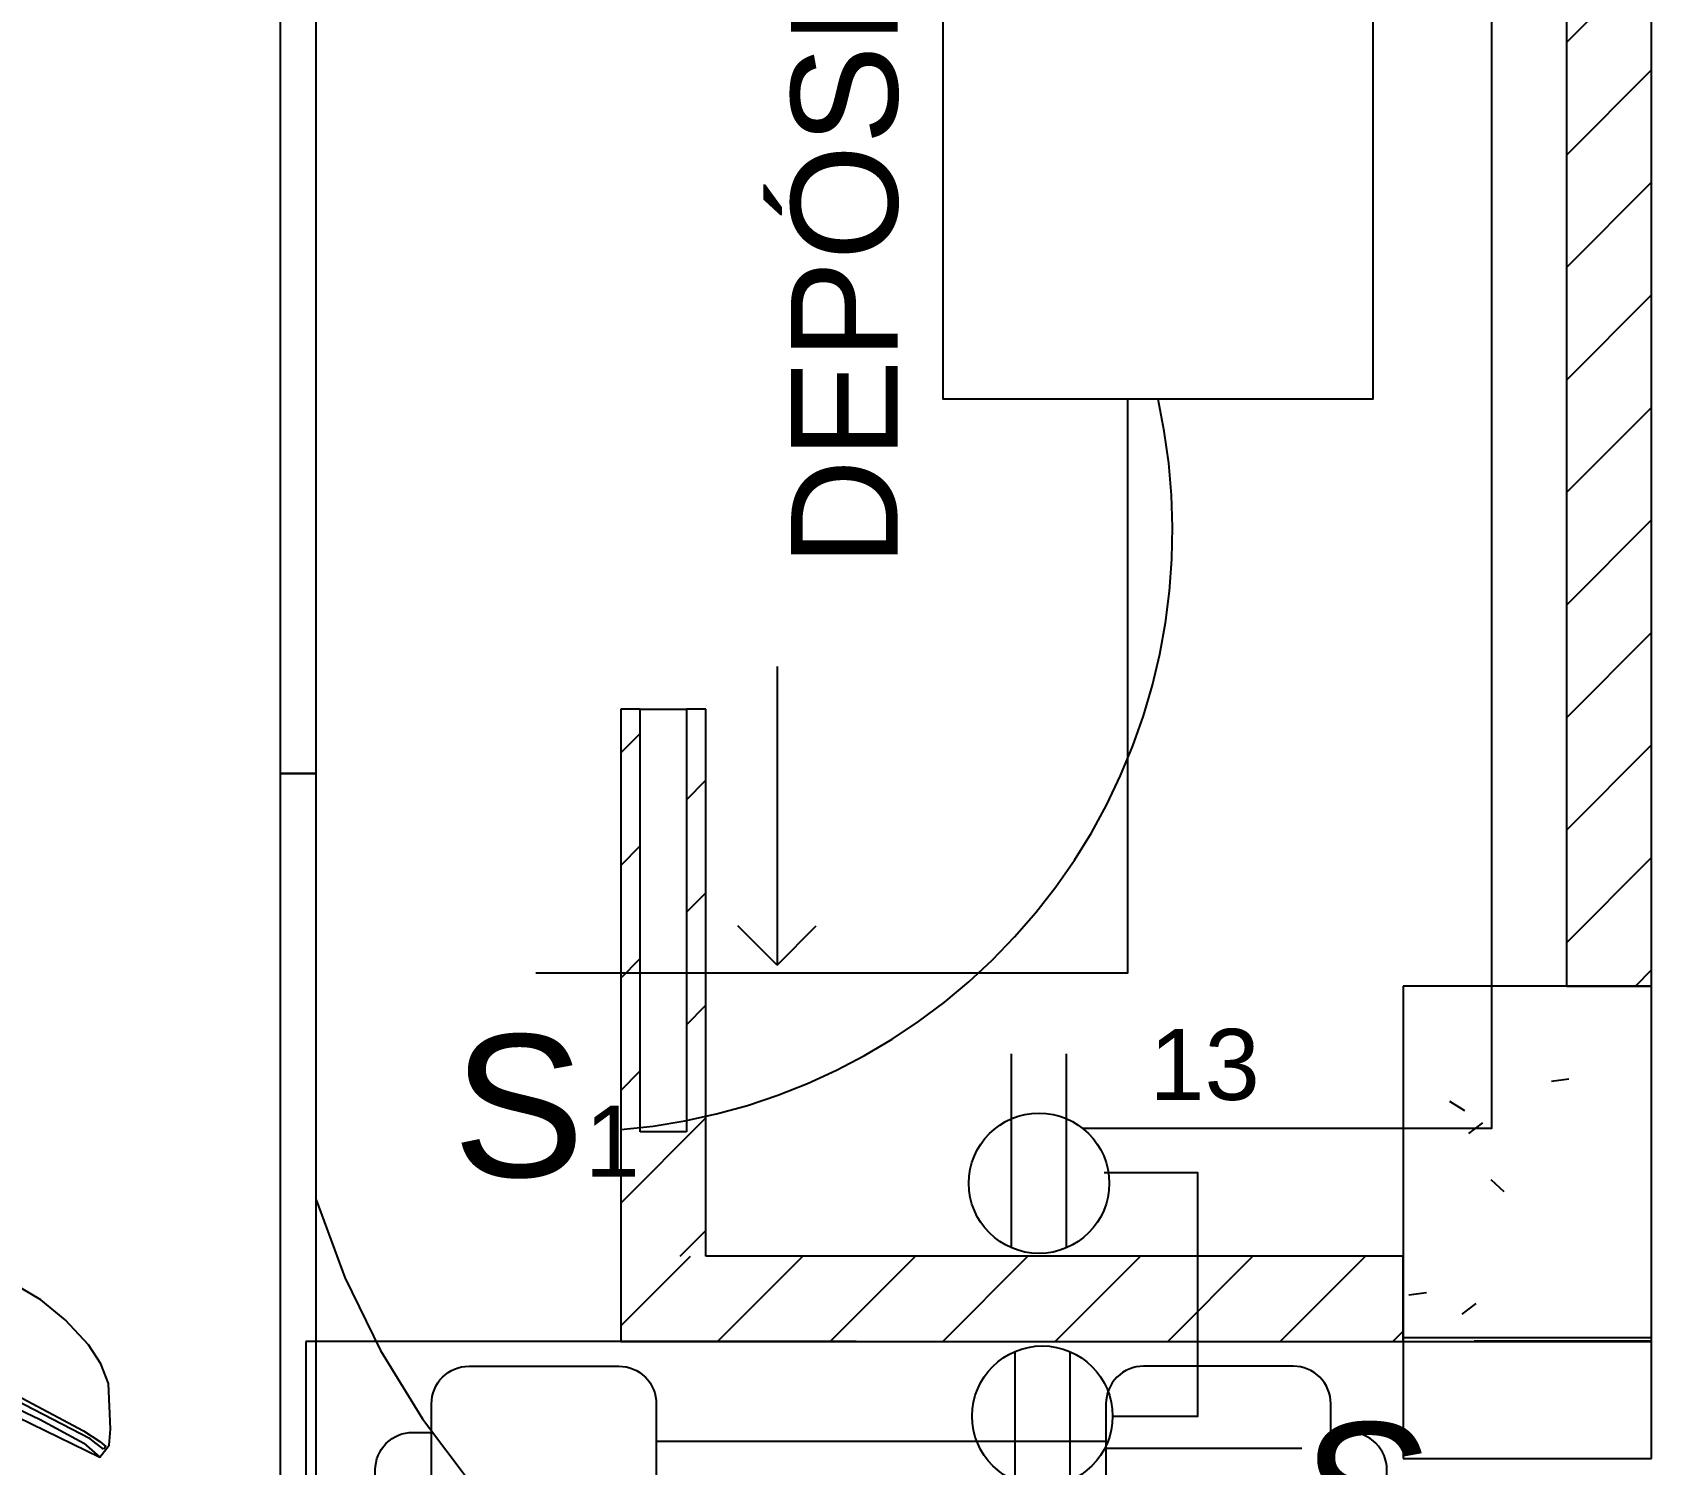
# Model space of a CAD drawing. Header units: inches. Extents: x 131 to 82119, y 71 to 16923.
# Drawn here: x 389.697 to 391.977, y 150.889 to 152.906 of the extents above; entities that cross this region are included whole.
import ezdxf
from ezdxf.enums import TextEntityAlignment as Align

# ---------------------------------------------------------------- set-up
doc = ezdxf.new("R2010")
doc.units = ezdxf.units.IN
doc.header["$MEASUREMENT"] = 0
doc.linetypes.add('HIDDEN', pattern=[9.525, 6.35, -3.175])
for name, color, linetype in [('A-MUEB', 3, 'Continuous'), ('Arquitectonico', 253, 'Continuous'), ('INTERRUPTORES', 6, 'Continuous'), ('LAMPARAS', 20, 'Continuous'), ('Retorno', 5, 'HIDDEN')]:
    doc.layers.add(name, color=color, linetype=linetype)
doc.layers.add('DUCTO-PARED O TECHO', color=7, linetype='Continuous', lineweight=25)
doc.layers.add('SIMBOLOGIA', color=150, linetype='Continuous', lineweight=25)
doc.styles.add('Arial_1', font='arial.ttf', dxfattribs={"height": 0.15})
doc.styles.get("Standard").update_dxf_attribs({"font": 'arial.ttf'})
pattern_1 = [(45, (398.66059, 171.25755), (-0.07919596, 0.07919596), [])]

# ---------------------------------------------------------------- blocks, each defined once
blk = doc.blocks.new('carro de golf')
at = {"layer": 'A-MUEB'}
blk.add_line((3323.4957, 1487.7769), (3324.1287, 1487.7769), dxfattribs=at)
for points in [[(3323.1792, 1487.3022), (3323.1792, 1487.8296, -0.414214), (3323.232, 1487.8824), (3323.443, 1487.8824, -0.414214), (3323.4957, 1487.8296), (3323.4957, 1487.493)], [(3324.4451, 1487.3022), (3324.4451, 1487.8296, 0.414214), (3324.3924, 1487.8824), (3324.1814, 1487.8824, 0.414214), (3324.1287, 1487.8296), (3324.1287, 1487.493)], [(3323.1792, 1487.1634, -0.57735), (3323.1001, 1487.2091), (3323.1001, 1487.7366, -0.414214), (3323.1529, 1487.7893), (3323.1792, 1487.7893)], [(3324.4451, 1487.1634, 0.57735), (3324.5242, 1487.2091), (3324.5242, 1487.7366, 0.414214), (3324.4715, 1487.7893), (3324.4451, 1487.7893)]]:
    blk.add_lwpolyline(points, format="xyb", dxfattribs=at)
blk = doc.blocks.new('Top')
at = {"layer": 'A-MUEB'}
for p, q in [((3660.8, 13623), (3572.4, 13794)), ((3580.2, 13804.6), (3633.7, 13692.9)), ((3596.4, 13732.2), (3649.4, 13632.4)), ((3633.7, 13692.9), (3666.7, 13632)), ((3649.4, 13632.4), (3664.4, 13609.2)), ((3675, 13604.5), (3660.8, 13623)), ((3666.7, 13632), (3686.4, 13609.6)), ((3664.4, 13609.2), (3671.5, 13600.9)), ((3671.5, 13600.9), (3675, 13604.5))]:
    blk.add_line(p, q, dxfattribs=at)
blk.add_lwpolyline([(3621.1, 13743.2), (3686.4, 13609.6), (3669.5, 13596.6), (3647.1, 13594.6), (3583, 13597.4), (3555.5, 13608), (3529.1, 13625.3), (3494.2, 13657.9), (3466.2, 13692.1), (3434.8, 13744.8)], dxfattribs=at)
blk = doc.blocks.new('TOMA')
at = {"layer": 'SIMBOLOGIA'}
for p, q in [((-0.0301, 0.2165), (-0.0301, 0.0062)), ((0.0294, 0.2165), (0.0294, 0.1463)), ((0.0294, 0.1463), (0.0294, 0.0059))]:
    blk.add_line(p, q, dxfattribs=at)
blk.add_circle((0, 0.0761), 0.0761, dxfattribs=at)

msp = doc.modelspace()

# ---------------------------------------------------------------- hatches: boundary and pattern name
at = {"layer": 'Arquitectonico'}
h = msp.add_hatch(dxfattribs=at)
h.set_pattern_fill('FP_37', color=256, angle=360, style=0, pattern_type=2)
h.set_pattern_definition([(45, (398.32942, 171.25755), (-0.07919596, 0.07919596), [])])
h.paths.add_polyline_path([(390.5257, 151.1829), (390.6457, 151.1829), (390.6457, 151.9527), (390.6182, 151.9527), (390.6182, 151.3577), (390.5532, 151.3577), (390.5532, 151.9527), (390.5257, 151.9527)])
h.paths.add_polyline_path([(390.5532, 153.3227), (390.5532, 153.9177), (390.6182, 153.9177), (390.6182, 153.3227), (390.6457, 153.3227), (390.6457, 154.2227), (390.5257, 154.2227), (390.5257, 153.3227)])
h = msp.add_hatch(dxfattribs=at)
h.set_pattern_fill('FP_37', color=256, angle=360, style=0, pattern_type=2)
h.set_pattern_definition(pattern_1)
h.paths.add_polyline_path([(391.9769, 151.5629), (391.9769, 153.8913), (391.8569, 153.8913), (391.8569, 151.5629)], flags=0)
h = msp.add_hatch(dxfattribs=at)
h.set_pattern_fill('FP_31', color=256, angle=360, style=0, pattern_type=2)
h.set_pattern_definition([(50, (398.6606, 171.25755), (0.546432, -0.047308), [0.057, -0.629]), (355, (398.6606, 171.25755), (-0.105429, 0.57337), [0.046, -0.503]), (100.451, (398.7056, 171.25355), (0.440955, 0.525708), [0.049, -0.534]), (46.184, (398.6606, 171.41055), (0.813123, -0.12606), [0.086, -0.943]), (96.636, (398.7286, 171.39955), (0.711995, 0.742252), [0.073, -0.801]), (351.184, (398.6606, 171.41055), (0.71223, 0.742616), [0.069, -0.754]), (21, (398.7366, 171.37255), (0.454985, -0.306292), [0.057, -0.629]), (326, (398.7366, 171.37255), (0.185766, 0.552594), [0.046, -0.503]), (71.451, (398.7746, 171.34655), (0.640536, 0.246016), [0.049, -0.534]), (37.5, (398.66059, 171.25755), (0.009206, 0.2541166), [0.025, -0.472, 0.025, -0.485, -0.505]), (37.5, (398.66059, 171.25755), (0.009206, 0.2541166), [-1.007, 0.025, -0.48]), (7.5, (398.6606, 171.25755), (0.2004608, 0.3007382), [0.025, -0.266, 0.025, -0.46, -0.192]), (7.5, (398.6606, 171.25755), (0.2004608, 0.3007382), [-0.776, 0.025, -0.167]), (327.5, (398.49059, 171.25755), (0.406483, -0.0170776), [0.025, -0.165, 0.025, -0.569, -0.789]), (327.5, (398.49059, 171.25755), (0.406483, -0.0170776), [-0.785, 0.025, -0.764]), (317.5, (398.4146, 171.25755), (0.4439987, 0.076008), [0.025, -0.223, 0.025, -0.37, -0.56]), (317.5, (398.4146, 171.25755), (0.4439987, 0.076008), [-0.642, 0.025, -0.535])])
h.paths.add_polyline_path([(391.9769, 151.0629), (391.9769, 151.5629), (391.6269, 151.5629), (391.6269, 151.0629), (391.6415, 151.0629)], flags=0)
h = msp.add_hatch(dxfattribs=at)
h.set_pattern_fill('FP_37', color=256, angle=360, style=0, pattern_type=2)
h.set_pattern_definition(pattern_1)
h.paths.add_polyline_path([(391.6269, 151.0629), (391.6269, 151.1829), (390.5257, 151.1829), (390.5257, 151.0629)])

# ---------------------------------------------------------------- linework, layer by layer
at = {"linetype": 'HIDDEN'}
for p, q in [((390.8569, 151.0629), (390.0824, 151.0629)), ((390.0824, 151.0629), (390.0824, 148.288))]:
    msp.add_line(p, q, dxfattribs=at)
at = {"layer": 'Arquitectonico'}
for p, q in [((391.9769, 151.5629), (391.9769, 153.8913)), ((391.8569, 153.4388), (391.8569, 151.5629)), ((390.7457, 152.0127), (390.7457, 151.5927)), ((390.5532, 151.9527), (390.5257, 151.9527)), ((390.5257, 151.9527), (390.5257, 151.0629)), ((390.5532, 151.3577), (390.5532, 151.9527)), ((390.5532, 151.9527), (390.6182, 151.9527)), ((390.6457, 151.9527), (390.6182, 151.9527)), ((390.6182, 151.9527), (390.6182, 151.3577)), ((390.6457, 151.1829), (390.6457, 151.9527)), ((390.7457, 151.5927), (390.6907, 151.6477)), ((390.7457, 151.5927), (390.8007, 151.6477)), ((391.9769, 151.5629), (391.6269, 151.5629)), ((391.6269, 151.5629), (391.6269, 151.0629)), ((391.8569, 151.5629), (391.9769, 151.5629)), ((391.9769, 151.0629), (391.9769, 151.5629)), ((390.6182, 151.3577), (390.5532, 151.3577)), ((391.6269, 151.1829), (390.6457, 151.1829)), ((390.8569, 151.1829), (390.8569, 151.1829)), ((391.6269, 151.0629), (391.6269, 151.1829)), ((390.5257, 151.0629), (391.6269, 151.0629)), ((391.9769, 151.068), (391.6269, 151.068)), ((391.6269, 151.068), (391.6269, 150.898)), ((391.6269, 151.0629), (391.9769, 151.0629)), ((391.9769, 151.0632), (391.7269, 151.0632)), ((391.9769, 150.898), (391.9769, 151.068)), ((391.6269, 150.898), (391.9769, 150.898))]:
    msp.add_line(p, q, dxfattribs=at)
at = {"layer": 'DUCTO-PARED O TECHO'}
for points in [[(391.1755, 151.3633), (391.7521, 151.3633), (391.7521, 154.1162), (391.2808, 154.1162)], [(391.2391, 152.3891), (391.2391, 151.5811), (390.4063, 151.5811)], [(391.218, 150.9577), (391.338, 150.9577), (391.338, 151.3), (391.2064, 151.3)], [(391.2072, 150.9127), (391.4844, 150.9127)]]:
    msp.add_lwpolyline(points, dxfattribs=at)
at = {"layer": 'LAMPARAS'}
for points in [[(390.0467, 151.8621), (390.0467, 153.0621), (390.0967, 153.0621), (390.0967, 151.8621)], [(390.9796, 152.9941), (391.5846, 152.9941), (391.5846, 152.3891), (390.9796, 152.3891)], [(390.0467, 150.6621), (390.0467, 151.8621), (390.0967, 151.8621), (390.0967, 150.6621)]]:
    msp.add_lwpolyline(points, close=True, dxfattribs=at)
at = {"layer": 'Retorno'}
for centre, radius, start, end in [((390.4572, 152.2037), 0.8454, 274.6461, 12.6697), ((391.2228, 151.6202), 1.1816, 197.6379, 284.5426)]:
    msp.add_arc(centre, radius, start, end, dxfattribs=at)

# ---------------------------------------------------------------- block references
at = {"layer": 'Arquitectonico', "xscale": -0.001006403889986, "yscale": 0.001006403889986, "zscale": 0.001006403889986, "rotation": 90}
msp.add_blockref('Top', (403.489, 154.6098), dxfattribs=at)
at = {"layer": 'Arquitectonico'}
msp.add_blockref('carro de golf', (-2932.9199, -1336.8544), dxfattribs=at)
at = {"layer": 'SIMBOLOGIA', "xscale": 1.29829461337991, "yscale": 1.29829461337991, "zscale": 1.29829461337991}
msp.add_blockref('TOMA', (391.1145, 151.1867), dxfattribs=at)
at = {"layer": 'SIMBOLOGIA', "xscale": 1.29829461337991, "yscale": 1.29829461337991, "zscale": 1.29829461337991, "rotation": 180}
msp.add_blockref('TOMA', (391.1192, 151.0565), dxfattribs=at)

# ---------------------------------------------------------------- texts
msp.add_text('13', height=0.1).set_placement((391.3476, 151.4028), align=Align.CENTER)
at = {"layer": 'Arquitectonico', "insert": (390.7654, 152.1537), "char_height": 0.15, "width": 1.33481, "attachment_point": 1, "rotation": 90, "style": 'Arial_1'}
msp.add_mtext('DEPÓSITO', dxfattribs=at)
at = {"layer": 'INTERRUPTORES', "char_height": 0.2, "attachment_point": 1}
for insert in [(390.2888, 151.4946), (391.4844, 150.9485)]:
    msp.add_mtext_dynamic_manual_height_columns('\\pt0.0082306;S{\\H0.5x;1}', width=0.353086, gutter_width=12.5, heights=[0], dxfattribs=dict(at, insert=insert))

doc.saveas('drawing.dxf')
